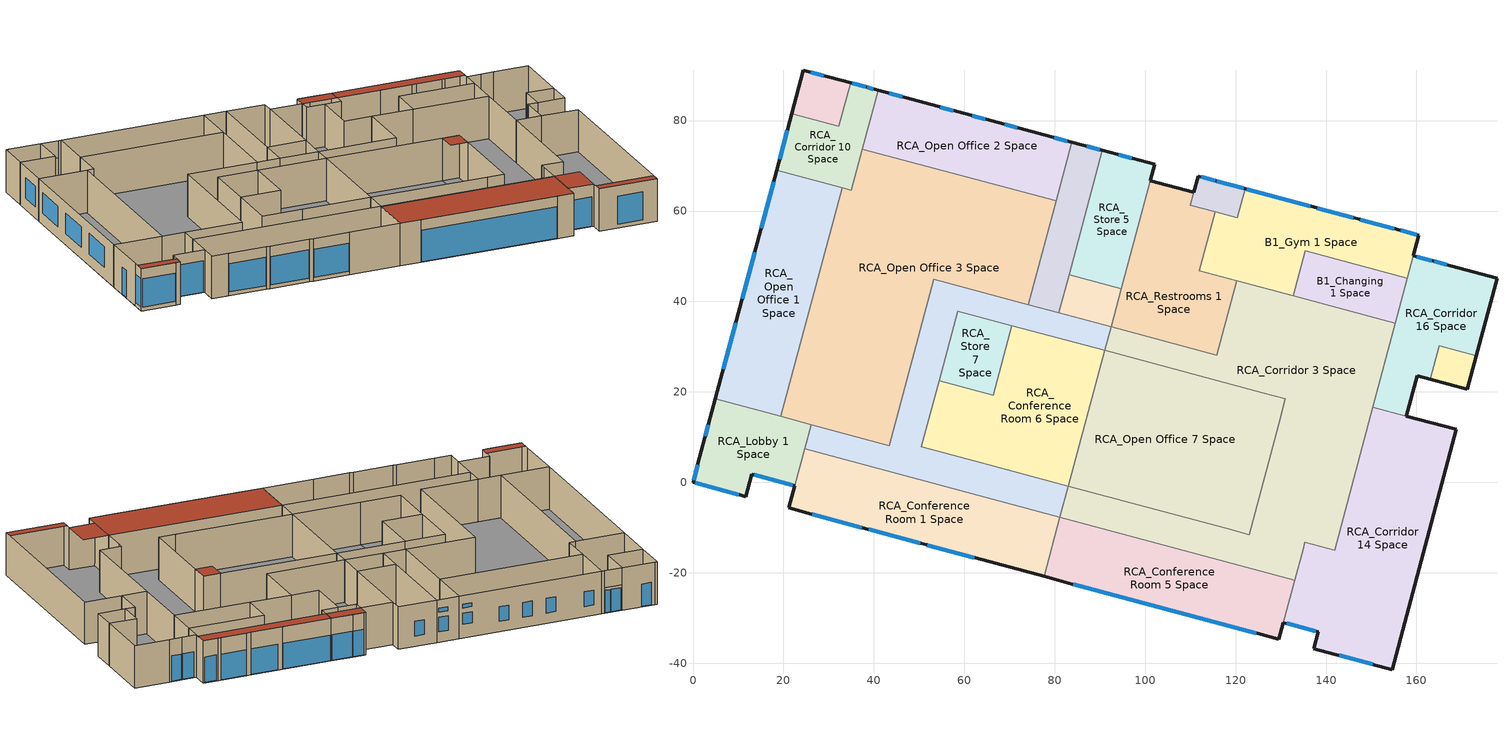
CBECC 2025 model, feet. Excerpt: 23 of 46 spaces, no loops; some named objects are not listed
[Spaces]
B1_Changing 1 Space
 floor ground (Base_CZ12-SlabOnOrBelowGradeF073): 135.38,51.18 158,45.12 155.34,35.19 132.72,41.25 z0
 wall to B1_Gym 1 Space (NACM_Interior Wall): 158,45.12 135.38,51.18 132.72,41.25 z0:13.08
 wall to RCA_Corridor 16 Space (NACM_Interior Wall): 155.34,35.19 158,45.12 z0:13.08
 wall to RCA_Corridor 3 Space (NACM_Interior Wall): 132.72,41.25 155.34,35.19 z0:13.08
B1_Gym 1 Space
 floor ground (Base_CZ12-SlabOnOrBelowGradeF073): 122.12,64.94 160.55,54.64 158,45.12 135.38,51.18 132.72,41.25 111.99,46.8 115.48,59.85 120.4,58.53 z0
 wall outside (Base_CZ12-NonresMetalFrameWallU055): 159.33,50.08 160.55,54.64 156.01,55.85 155.27,56.05 147.44,58.15 146.17,58.49 136.69,61.03 122.12,64.94 z0:13.08
 wall to RCA_Corridor 16 Space (NACM_Interior Wall): 158,45.12 159.33,50.08 z0:13.08
 wall to RCA_Corridor 3 Space (NACM_Interior Wall): 120.24,44.59 132.72,41.25 z0:13.08
 wall to RCA_Restrooms 1 Space (NACM_Interior Wall): 115.48,59.85 111.99,46.8 120.24,44.59 z0:13.08
 wall to RCA_Corridor 11 Space (NACM_Interior Wall): 122.12,64.94 120.4,58.53 115.48,59.85 z0:13.08
 window (Base_AllCZ_FixedWindowU34): 136.53,61.07 122.44,64.85 / 146.01,58.53 138.1,60.65 / 155.11,56.1 147.6,58.11 / 160.07,54.77 156.53,55.72 z0.17:8
 roof outside (Base_CZ12-FlatNonresWoodFramingAndOtherRoofU028): 159.59,51.06 160.55,54.64 122.12,64.94 121.16,61.36 z13.08
RCA_Corridor 16 Space
 floor ground (Base_CZ12-SlabOnOrBelowGradeF073): 159.33,50.08 177.81,45.13 173.23,28.05 165.06,30.24 163.05,22.77 160.12,23.56 157.74,14.66 150.37,16.64 z0
 wall outside (Base_CZ12-NonresMetalFrameWallU055): 173.23,28.05 177.81,45.13 167.49,47.9 163.57,48.95 159.33,50.08 / 157.74,14.66 160.12,23.56 163.05,22.77 z0:13.08
 wall to RCA_Corridor 14 Space (NACM_Interior Wall): 150.37,16.64 157.74,14.66 z0:13.08
 wall to RCA_Corridor 3 Space (NACM_Interior Wall): 155.34,35.19 150.37,16.64 z0:13.08
 wall to RCA_Elec Room 1 Space (NACM_Interior Wall): 163.05,22.77 165.06,30.24 173.23,28.05 z0:13.08
 window (Base_AllCZ_FixedWindowU34): 163.39,49 160.01,49.9 / 166.72,48.11 163.9,48.86 z0.17:8
RCA_Corridor 3 Space
 floor ground (Base_CZ12-SlabOnOrBelowGradeF073): 120.24,44.59 155.34,35.19 141.89,-15.01 135.33,-13.25 133.08,-21.66 81.16,-7.75 83.01,-0.84 122.99,-11.55 131.03,18.47 91.06,29.18 92.44,34.36 115.82,28.09 z0
 wall to RCA_Conference Room 5 Space (NACM_Interior Wall): 81.16,-7.75 133.08,-21.66 z0:13.08
 wall to RCA_Corridor 1 Space (NACM_Interior Wall): 92.44,34.36 91.06,29.18 / 83.01,-0.84 81.16,-7.75 z0:13.08
 wall to RCA_Corridor 14 Space (NACM_Interior Wall): 133.08,-21.66 134.93,-14.75 135.33,-13.25 141.89,-15.01 150.37,16.64 z0:13.08
 wall to RCA_Open Office 7 Space (NACM_Interior Wall): 91.06,29.18 125.93,19.83 131.03,18.47 129.52,12.83 122.99,-11.55 117.89,-10.18 83.01,-0.84 z0:13.08
 wall to RCA_Restrooms 1 Space (NACM_Interior Wall): 120.24,44.59 115.82,28.09 92.44,34.36 z0:13.08
RCA_Restrooms 1 Space
 floor ground (Base_CZ12-SlabOnOrBelowGradeF073): 101.12,66.73 110.74,64.15 109.98,61.32 115.48,59.85 111.99,46.8 120.24,44.59 115.82,28.09 92.44,34.36 z0
 wall outside (Base_CZ12-NonresMetalFrameWallU055): 110.74,64.15 101.12,66.73 z0:13.08
 wall to RCA_Corridor 11 Space (NACM_Interior Wall): 115.48,59.85 109.98,61.32 110.74,64.15 z0:13.08
 wall to RCA_IT Room 1 Space (NACM_Interior Wall): 94.72,42.85 92.44,34.36 z0:13.08
 wall to RCA_Store 5 Space (NACM_Interior Wall): 101.12,66.73 94.72,42.85 z0:13.08
RCA_Corridor 11 Space
 floor ground (Base_CZ12-SlabOnOrBelowGradeF073): 111.7,67.73 122.12,64.94 120.4,58.53 109.98,61.32 z0
 wall outside (Base_CZ12-NonresMetalFrameWallU055): 122.12,64.94 115.63,66.67 112.2,67.59 111.7,67.73 110.74,64.15 z0:13.08
 window (Base_AllCZ_FixedWindowU34): 115.47,66.72 112.37,67.55 / 121.8,65.02 115.79,66.63 z0.17:8
 roof outside (Base_CZ12-FlatNonresWoodFramingAndOtherRoofU028): 121.16,61.36 122.12,64.94 111.7,67.73 110.74,64.15 z13.08
RCA_Conference Room 1 Space
 floor ground (Base_CZ12-SlabOnOrBelowGradeF073): 24.67,7.38 81.16,-7.75 77.66,-20.81 21.17,-5.67 z0
 wall outside (Base_CZ12-NonresMetalFrameWallU055): 22.48,-0.77 21.17,-5.67 26.22,-7.03 37.44,-10.03 38.68,-10.36 50.38,-13.5 51.65,-13.84 62.38,-16.71 77.66,-20.81 z0:13.08
 wall to RCA_Lobby 1 Space (NACM_Interior Wall): 24.67,7.38 22.48,-0.77 z0:13.08
 wall to RCA_Corridor 1 Space (NACM_Interior Wall): 81.16,-7.75 24.67,7.38 z0:13.08
 wall to RCA_Conference Room 5 Space (NACM_Interior Wall): 77.66,-20.81 81.16,-7.75 z0:13.08
 window (Base_AllCZ_FixedWindowU34): 26.38,-7.07 37.28,-9.99 / 51.81,-13.88 62.22,-16.67 / 38.84,-10.41 50.22,-13.46 z1.17:9.83
RCA_Lobby 1 Space
 floor ground (Base_CZ12-SlabOnOrBelowGradeF073): 4.94,18.44 26.11,12.77 22.48,-0.77 13.01,1.77 11.7,-3.14 0,0 z0
 wall outside (Base_CZ12-NonresMetalFrameWallU055): 4.94,18.44 1.1,4.1 0,0 10.32,-2.77 11.7,-3.14 13.01,1.77 22.48,-0.77 z0:13.08
 wall to RCA_Corridor 1 Space (NACM_Interior Wall): 24.67,7.38 26.11,12.77 z0:13.08
 wall to RCA_Open Office 1 Space (NACM_Interior Wall): 19.43,14.56 4.94,18.44 z0:13.08
 wall to RCA_Open Office 3 Space (NACM_Interior Wall): 26.11,12.77 19.43,14.56 z0:13.08
 window (Base_AllCZ_FixedWindowU34): 0.48,-0.13 10.16,-2.72 / 1.06,3.94 0.13,0.48 z1.17:9.83; 3.42,12.77 2.73,10.2 z0.17:8.42; 13.49,1.64 22.01,-0.64 z0.17:9.84
 roof outside (Base_CZ12-FlatNonresWoodFramingAndOtherRoofU028): 11.7,-3.14 12.38,-0.61 0.68,2.53 0,0 z13.08
RCA_Corridor 1 Space
 floor ground (Base_CZ12-SlabOnOrBelowGradeF073): 53.24,44.86 92.44,34.36 91.06,29.18 58.55,37.89 50.51,7.87 83.01,-0.84 81.16,-7.75 24.67,7.38 26.11,12.77 43.4,8.14 z0
 wall to RCA_Conference Room 6 Space (NACM_Interior Wall): 70.54,34.68 91.06,29.18 / 83.01,-0.84 62.49,4.66 50.51,7.87 54.42,22.48 z0:13.08
 wall to RCA_Open Office 3 Space (NACM_Interior Wall): 74.14,39.26 53.24,44.86 43.4,8.14 26.11,12.77 z0:13.08
 wall to RCA_Corridor 2 Space (NACM_Interior Wall): 80.9,37.45 74.14,39.26 z0:13.08
 wall to RCA_IT Room 1 Space (NACM_Interior Wall): 92.44,34.36 80.9,37.45 z0:13.08
 wall to RCA_Store 7 Space (NACM_Interior Wall): 54.42,22.48 58.55,37.89 70.54,34.68 z0:13.08
RCA_Conference Room 5 Space
 floor ground (Base_CZ12-SlabOnOrBelowGradeF073): 81.16,-7.75 133.08,-21.66 129.58,-34.72 77.66,-20.81 z0
 wall outside (Base_CZ12-NonresMetalFrameWallU055): 77.66,-20.81 83.92,-22.49 124.76,-33.43 129.58,-34.72 130.57,-31.01 z0:13.08
 wall to RCA_Corridor 14 Space (NACM_Interior Wall): 130.57,-31.01 133.08,-21.66 z0:13.08
 window (Base_AllCZ_FixedWindowU34): 84.08,-22.53 124.6,-33.39 z0.17:9.84
 roof outside (Base_CZ12-FlatNonresWoodFramingAndOtherRoofU028): 129.58,-34.72 133.08,-21.66 81.16,-7.75 77.66,-20.81 z13.08
RCA_Corridor 14 Space
 floor ground (Base_CZ12-SlabOnOrBelowGradeF073): 150.37,16.64 168.84,11.69 154.61,-41.43 137.26,-36.78 138.26,-33.07 130.57,-31.01 135.33,-13.25 141.89,-15.01 z0
 wall outside (Base_CZ12-NonresMetalFrameWallU055): 130.57,-31.01 138.26,-33.07 137.26,-36.78 154.61,-41.43 168.84,11.69 157.74,14.66 z0:13.08
 window (Base_AllCZ_FixedWindowU34): 142.91,-38.29 150.32,-40.28 z1.17:9.83; 131.28,-31.2 137.71,-32.92 z0.17:9.25
 roof outside (Base_CZ12-FlatNonresWoodFramingAndOtherRoofU028): 138.26,-33.07 140.76,-23.72 133.08,-21.66 130.57,-31.01 z13.08; 154.61,-41.43 155.25,-39.04 137.9,-34.39 137.26,-36.78 z13.08
RCA_Conference Room 6 Space
 floor ground (Base_CZ12-SlabOnOrBelowGradeF073): 70.54,34.68 91.06,29.18 83.01,-0.84 62.49,4.66 z0; 54.42,22.48 66.41,19.27 62.49,4.66 50.51,7.87 z0
 wall to RCA_Store 7 Space (NACM_Interior Wall): 70.54,34.68 66.41,19.27 54.42,22.48 z0:13.08
 wall to RCA_Open Office 7 Space (NACM_Interior Wall): 83.01,-0.84 91.06,29.18 z0:13.08
RCA_Store 7 Space
 floor ground (Base_CZ12-SlabOnOrBelowGradeF073): 58.55,37.89 70.54,34.68 66.41,19.27 54.42,22.48 z0
RCA_Open Office 7 Space
 floor ground (Base_CZ12-SlabOnOrBelowGradeF073): 91.06,29.18 125.93,19.83 117.89,-10.18 83.01,-0.84 z0; 124.42,14.19 129.52,12.83 122.99,-11.55 117.89,-10.18 z0; 125.93,19.83 131.03,18.47 129.52,12.83 124.42,14.19 z0
 roof outside (Base_CZ12-FlatNonresWoodFramingAndOtherRoofU028): 129.52,12.83 131.03,18.47 125.93,19.83 124.42,14.19 z13.08
RCA_Open Office 3 Space
 floor ground (Base_CZ12-SlabOnOrBelowGradeF073): 37.45,73.71 80.29,62.23 74.14,39.26 53.24,44.86 43.4,8.14 19.43,14.56 32.99,65.16 35.01,64.62 z0
 wall to RCA_Corridor 10 Space (NACM_Interior Wall): 37.45,73.71 35.01,64.62 32.99,65.16 z0:13.08
 wall to RCA_Corridor 2 Space (NACM_Interior Wall): 74.14,39.26 80.29,62.23 z0:13.08
 wall to RCA_Open Office 1 Space (NACM_Interior Wall): 32.99,65.16 19.43,14.56 z0:13.08
 wall to RCA_Open Office 2 Space (NACM_Interior Wall): 80.29,62.23 37.45,73.71 z0:13.08
RCA_Corridor 2 Space
 floor ground (Base_CZ12-SlabOnOrBelowGradeF073): 83.77,75.21 90.53,73.4 80.9,37.45 74.14,39.26 z0
 wall outside (Base_CZ12-NonresMetalFrameWallU055): 90.53,73.4 83.77,75.21 z0:13.08
 wall to RCA_Store 5 Space (NACM_Interior Wall): 83.18,45.94 90.53,73.4 z0:13.08
 wall to RCA_IT Room 1 Space (NACM_Interior Wall): 80.9,37.45 83.18,45.94 z0:13.08
 wall to RCA_Open Office 2 Space (NACM_Interior Wall): 83.77,75.21 80.29,62.23 z0:13.08
 window (Base_AllCZ_FixedWindowU34): 89.9,73.57 87.04,74.33 z3.19:7.69; 89.9,73.57 87.16,74.3 z9.25:10.42
RCA_IT Room 1 Space
 floor ground (Base_CZ12-SlabOnOrBelowGradeF073): 83.18,45.94 94.72,42.85 92.44,34.36 80.9,37.45 z0
 wall to RCA_Store 5 Space (NACM_Interior Wall): 94.72,42.85 83.18,45.94 z0:13.08
RCA_Corridor 10 Space
 floor ground (Base_CZ12-SlabOnOrBelowGradeF073): 34.85,88.32 40.93,86.69 35.01,64.62 18.5,69.04 21.85,81.53 32.28,78.74 z0
 wall outside (Base_CZ12-NonresMetalFrameWallU055): 40.22,86.88 34.85,88.32 z0:7.83; 21.85,81.53 18.5,69.04 / 40.93,86.69 40.22,86.88 z0:13.08; 40.22,86.88 34.85,88.32 z7.83:13.08
 wall to RCA_Open Office 1 Space (NACM_Interior Wall): 18.5,69.04 32.99,65.16 z0:13.08
 wall to RCA_Store 4 Space (NACM_Interior Wall): 34.85,88.32 32.28,78.74 21.85,81.53 z0:13.08
 wall to RCA_Open Office 2 Space (NACM_Interior Wall): 37.45,73.71 40.93,86.69 z0:13.08
 window (Base_AllCZ_FixedWindowU34): 38.16,87.43 35.26,88.21 / 39.86,86.98 38.5,87.34 z0.17:7; 20.86,77.85 19.14,71.42 z3.42:9.75
RCA_Open Office 1 Space
 floor ground (Base_CZ12-SlabOnOrBelowGradeF073): 18.5,69.04 32.99,65.16 19.43,14.56 4.94,18.44 z0
 wall outside (Base_CZ12-NonresMetalFrameWallU055): 18.5,69.04 4.94,18.44 z0:13.08
 window (Base_AllCZ_FixedWindowU34): 9.45,35.26 6.69,24.96 / 13.64,50.89 10.88,40.59 / 17.82,66.52 15.06,56.21 z3.42:9.75
RCA_Store 4 Space
 floor ground (Base_CZ12-SlabOnOrBelowGradeF073): 24.41,91.12 34.85,88.32 32.28,78.74 21.85,81.53 z0
 wall outside (Base_CZ12-NonresMetalFrameWallU055): 34.85,88.32 25.11,90.93 24.41,91.12 21.85,81.53 z0:13.08
 window (Base_AllCZ_FixedWindowU34): 28.97,89.9 26.07,90.67 z0.17:7
RCA_Open Office 2 Space
 floor ground (Base_CZ12-SlabOnOrBelowGradeF073): 40.93,86.69 83.77,75.21 80.29,62.23 37.45,73.71 z0
 wall outside (Base_CZ12-NonresMetalFrameWallU055): 83.77,75.21 40.93,86.69 z0:13.08
 window (Base_AllCZ_FixedWindowU34): 71.76,78.43 68.91,79.19 / 46.25,85.26 43.4,86.03 / 57.57,82.23 54.71,83 / 64.67,80.33 61.81,81.1 z3.19:7.69; 82.74,75.49 79.88,76.25 z4.25:7.67; 82.74,75.49 80,76.22 z9.25:10.42
RCA_Elec Room 1 Space
 floor ground (Base_CZ12-SlabOnOrBelowGradeF073): 165.06,30.24 173.23,28.05 171.23,20.58 163.05,22.77 z0
 wall outside (Base_CZ12-NonresMetalFrameWallU055): 163.05,22.77 171.23,20.58 173.23,28.05 z0:13.08
RCA_Store 5 Space
 floor ground (Base_CZ12-SlabOnOrBelowGradeF073): 90.53,73.4 102.08,70.31 94.72,42.85 83.18,45.94 z0
 wall outside (Base_CZ12-NonresMetalFrameWallU055): 101.12,66.73 102.08,70.31 90.53,73.4 z0:13.08
 window (Base_AllCZ_FixedWindowU34): 97,71.67 94.14,72.43 z3.19:7.69
[Proj]
Lab Classroom FPFC: Ruleset=CA 2025 Nonresidential, Vers. 1.0 (T24_2025.bin); StdsVersion=Compliance2025; GasType=None; NatGasAvail=0; EffMetric=SEER2/EER2/HSPF2; CliZn=ClimateZone9; ZipCode=95837; WeatherStation=LOS ANGELES USC; HVACAutoSizing=0; QuickAnalysis=0; AutoHardSizeAirFlowPerSqFt=1.5; AnalysisType=Title24ProposedOnly; AirBarrier=Air barrier - not verified
[Bldg]
CustomLabClassroom: BldgAz=0
[ConsAssm]
Base_CZ12-SlabOnOrBelowGradeF073: CompatibleSurfType=UndergroundFloor; SlabType=UnheatedSlabOnGrade; MatRef=Concrete - 140 lb/ft3 - 6 in.
Base_CZ12-NonresMetalFrameWallU055: CompatibleSurfType=ExteriorWall; MatRef=( Stucco - 7/8 in., Compliance Insulation R14.60, Compliance Insulation R1.41, Compliance Insulation R0.02, Compliance Insulation R0.02, Air - Metal Wall Framing - 16 or 24 in. OC, Gypsum Board - 1/2 in. )
NACM_Interior Wall: CompatibleSurfType=InteriorWall; MatRef=( Gypsum Board - 5/8 in., Air - Metal Wall Framing - 16 or 24 in. OC, Compliance Insulation Int wall )
Base_CZ12-FlatNonresWoodFramingAndOtherRoofU028: CompatibleSurfType=Roof; MatRef=( Metal Standing Seam - 1/16 in., Compliance Insulation R34.93 ); CRRCInitialRefl=0.63; CRRCAgedRefl=0.63; CRRCInitialEmit=0.75; CRRCAgedEmit=0.75; CRRCProdID=XXXX-XXXX
[Mat]
Name | CodeCat | CodeItem
Concrete - 140 lb/ft3 - 6 in. | Concrete | Concrete - 140 lb/ft3 - 6 in.
Stucco - 7/8 in. | Plastering Materials | Stucco - 7/8 in.
Compliance Insulation R14.60 | Insulation Board | Compliance Insulation R14.60
Compliance Insulation R1.41 | Insulation Board | Compliance Insulation R1.41
Compliance Insulation R0.02 | Insulation Board | Compliance Insulation R0.02
Air - Metal Wall Framing - 16 or 24 in. OC | Air | Air - Metal Wall Framing - 16 or 24 in. OC
Gypsum Board - 1/2 in. | Bldg Board and Siding | Gypsum Board - 1/2 in.
Gypsum Board - 5/8 in. | Bldg Board and Siding | Gypsum Board - 5/8 in.
Metal Standing Seam - 1/16 in. | Roofing | Metal Standing Seam - 1/16 in.
Compliance Insulation R34.93 | Insulation Board | Compliance Insulation R34.93
Compliance Insulation Int wall | Insulation Board | Compliance Insulation R4.50
[FenCons]
Base_AllCZ_FixedWindowU34: FenType=VerticalFenestration; FenProdType=FixedWindow; AssmContext=Manufactured; CertificationMthd=NFRCRated; SHGC=0.22; UFactor=0.34; VT=0.42
[Story]
Ground Floor
[Spc] Story=Ground Floor; EnvStatus=New; LtgStatus=Future; IntLPDNonReg=0
Name | CondgType | ThrmlZnRef | SpcFunc | FuncSchGrp | IntLPDReg | VentFlow | OccSensorCtrl | Vol | OccFrac | PriSide100PctControlled | SecSide100PctControlled | DayltgCtrlType | MinDimLtgFrac | MinDimPwrFrac | SecSideDayltgInstalledLtgPwr | ExhPerArea | ExhNumFixtures
B1_Changing 1 Space | DirectlyConditioned | L1_ZN05_Fitness Center | Office Area (<=250 square feet) | Office | 0.65 | 50 | 1
B1_Gym 1 Space | DirectlyConditioned | L1_ZN05_Fitness Center | Classroom, Lecture, Training, Vocational Areas | School | 0.6 | 300 | 0 | 8231.11 | 0.75 | 1 | 1 | Continuous | 0.1 | 0.1
RCA_Conference Room 1 Space | DirectlyConditioned | L1_ZN09 N Conf Room | Office Area (<=250 square feet) | Office | 0.65 | 150 | 1 | 10342.4 |  | 1 | 1 | Continuous | 0.1 | 0.1
RCA_Conference Room 5 Space | DirectlyConditioned | L1_ZN09 N Conf Room | Office Area (<=250 square feet) | Office | 0.65 | 150 | 1 | 9504.99 |  | 1 | 1 | Continuous | 0.1 | 0.1
RCA_Conference Room 6 Space | DirectlyConditioned | L2_ZN13 Core Conf Room | Office Area (<=250 square feet) | Office | 0.65 | 150 | 1 | 11093.9
RCA_Corridor 1 Space | DirectlyConditioned | L1_ZN08 NE Corridor | Corridor Area | Office | 0.4 |  | 1 | 10770.4
RCA_Corridor 10 Space | DirectlyConditioned | L1_ZN08 NE Corridor | Corridor Area | Office | 0.4 |  | 1 |  |  | 1 | 1 | Continuous | 0.1 | 0.1 | 38
RCA_Corridor 11 Space | DirectlyConditioned | L1_ZN05_Fitness Center | Corridor Area | Office | 0.4 |  | 1 | 936.107 |  | 1 | 1 | Continuous | 0.1 | 0.1
RCA_Corridor 14 Space | DirectlyConditioned | L1_ZN08 NE Corridor | Corridor Area | Office | 0.4 |  | 1 | 15334.6 |  | 1 | 1 | Continuous | 0.1 | 0.1
RCA_Corridor 16 Space | DirectlyConditioned | L1_ZN12 SE Corridor Corner | Corridor Area | Office | 0.4 |  | 1 | 6423.04 |  | 1 | 1 | Continuous | 0.1 | 0.1
RCA_Corridor 2 Space | DirectlyConditioned | L1_ZN04_South Corridor | Corridor Area | Office | 0.4 |  | 1 | 3408.51 |  | 1 | 1 | Continuous | 0.1 | 0.1
RCA_Corridor 3 Space | DirectlyConditioned | L1_ZN05_Core Corridor | Corridor Area | Office | 0.4 |  | 1 | 25049.8
RCA_Elec Room 1 Space | DirectlyConditioned | L1_ZN13 Elec Room | Electrical, Mechanical, Telephone Rooms | Warehouse |  |  | 0
RCA_IT Room 1 Space | DirectlyConditioned | L1_ZN06_IT Room | Computer Room | Data | 0.5 |  | 0 | 1374.2
RCA_Lobby 1 Space | DirectlyConditioned | L1_ZN13 Lobby NW | Lobby, Main Entry | Assembly | 0.7 |  | 0 | 4823.98 |  | 1 | 1 | Continuous | 0.1 | 0.1
RCA_Open Office 1 Space | DirectlyConditioned | L1_ZN03_South Open Office | Laboratory, Scientific | Laboratory | 0.9 |  | 1 | 10280.6 |  | 1 | 1 | Continuous | 0.1 | 0.1 |  | 1.3
RCA_Open Office 2 Space | DirectlyConditioned | L1_ZN01_SE_Open Office | Laboratory, Scientific | Laboratory | 0.9 |  | 1 | 7795.94 |  | 1 | 1 | Continuous | 0.1 | 0.1 |  | 1.3
RCA_Restrooms 1 Space | Unconditioned | L1_ZN07_Restroom | Restrooms | Office | 0.65 |  | 0 | 8557.39 |  |  |  |  |  |  |  |  | 7
RCA_Store 4 Space | DirectlyConditioned | L1_ZN04_South Corridor | Storage, General | Warehouse | 0.4 |  | 0 | 1402.12 |  | 1 | 1 | Continuous | 0.1 | 0.1
RCA_Store 5 Space | DirectlyConditioned | L1_ZN04_South Corridor | Storage, General | Warehouse | 0.4 |  | 0 | 4444.64 |  | 1 | 1 | Continuous | 0.1 | 0.1
RCA_Open Office 3 Space | DirectlyConditioned | L1_ZN02 Core_Open Office | Laboratory, Scientific | Laboratory | 0.9 |  | 1 | 26540.3 |  |  |  |  |  |  |  | 1.3
RCA_Open Office 7 Space | DirectlyConditioned | L1_ZN14_Core Open Office | Laboratory, Scientific | Laboratory | 0.9 |  | 1 | 16827.6 |  |  |  |  |  |  |  | 1.3
RCA_Store 7 Space | DirectlyConditioned | L2_ZN13 Core Conf Room | Storage, General | Warehouse | 0.4 |  | 0 | 2589.53
[ThrmlZn] HVACZnCnt=1; VentByPriAirCondgSys=0; VentStd=T24-2025; VentSpecMthd=Maximum
Name | Type | PriAirCondgSysRef | PriAirCondgSysPriority | VentSysRef | VentSysPriority | SizeForDOAS | SizeForDOASCtrl | SizeForDOASTempLow | SizeForDOASTempHi | VentSrc | VentCtrlMthd | ExhSysRef | ExhHtRcvryRef | ExhSrc
L1_ZN09 N Conf Room | Conditioned | FC-L1_ZN09 N Conf Room | 2 | DOAS-AHU | 1 | 1 | Neutral | 55 | 60 | Forced | CO2Sensors
L2_ZN13 Core Conf Room | Conditioned | FC-L2_ZN13 Core Conf Room | 2 | DOAS-AHU | 1 | 1 | Neutral | 55 | 60 | Forced | CO2Sensors
L1_ZN08 NE Corridor | Conditioned | FC-L1_ZN08 NE Corridor | 2 | DOAS-AHU | 1 | 1 | Neutral | 55 | 60 | Forced | Fixed
L1_ZN12 SE Corridor Corner | Conditioned | FC-L1_ZN12 SE Corridor Corner | 2 | DOAS-AHU | 1 | 1 | Neutral | 55 | 60 | Forced | Fixed
L1_ZN04_South Corridor | Conditioned | FC-L1_ZN04_South Corridor | 2 | DOAS-AHU | 1 | 1 | Neutral | 55 | 60 | Forced | Fixed
L1_ZN05_Core Corridor | Conditioned | FC-L1_ZN05_Core Corridor | 2 | DOAS-AHU | 1 | 1 | Neutral | 55 | 60 | Forced | Fixed
L1_ZN13 Elec Room | Conditioned | FC-L1_ZN13 Elec Room | 2 | DOAS-AHU | 1 | 1 | Neutral | 55 | 60 | Forced | Fixed
L1_ZN06_IT Room | Conditioned |  |  |  |  |  |  |  |  | Forced | Fixed
L1_ZN13 Lobby NW | Conditioned | FC-L1_ZN13 Lobby NW | 2 | DOAS-AHU | 1 | 1 | Neutral | 55 | 60 | Forced | CO2Sensors
L1_ZN03_South Open Office | Conditioned | FC-L1_ZN03_South Open Office | 2 | DOAS-AHU | 1 | 1 | Neutral | 55 | 60 | Forced | Fixed | Exhaust Lab 1 | DOAS-AHU HRV
L1_ZN02 Core_Open Office | Conditioned | FC-L1_ZN02 Core_Open Office | 2 | DOAS-AHU | 1 | 1 | Neutral | 55 | 60 | Forced | Fixed | Exhaust Lab 1 | DOAS-AHU HRV
L1_ZN14_Core Open Office | Conditioned | FC-L1_ZN14_Core Open Office | 2 | DOAS-AHU | 1 | 1 | Neutral | 55 | 60 | Forced | Fixed | Exhaust Lab 1 | DOAS-AHU HRV
L1_ZN07_Restroom | Unconditioned |  |  |  |  |  |  |  |  | None | Fixed | Exhaust_RR1 |  | TransferFromAdjacentZones
L1_ZN05_Fitness Center | Conditioned | FC-L1_ZN05_Fitness Center | 2 | DOAS-AHU | 1 | 1 | Neutral | 55 | 60 | Forced | Fixed
L1_ZN01_SE_Open Office | Conditioned | FC-L1_ZN01_SE_Open Office | 2 | DOAS-AHU | 1 | 1 | Neutral | 55 | 60 | Forced | Fixed | Exhaust Lab 1 | DOAS-AHU HRV
[PVArray]
PhotovoltaicArray 1: DCSysSize=64.83
[Batt]
Battery: MaxCap=119; Ctrl=Time of Use; MaxChrgPwr=29.75; MaxDschrgPwr=29.75
